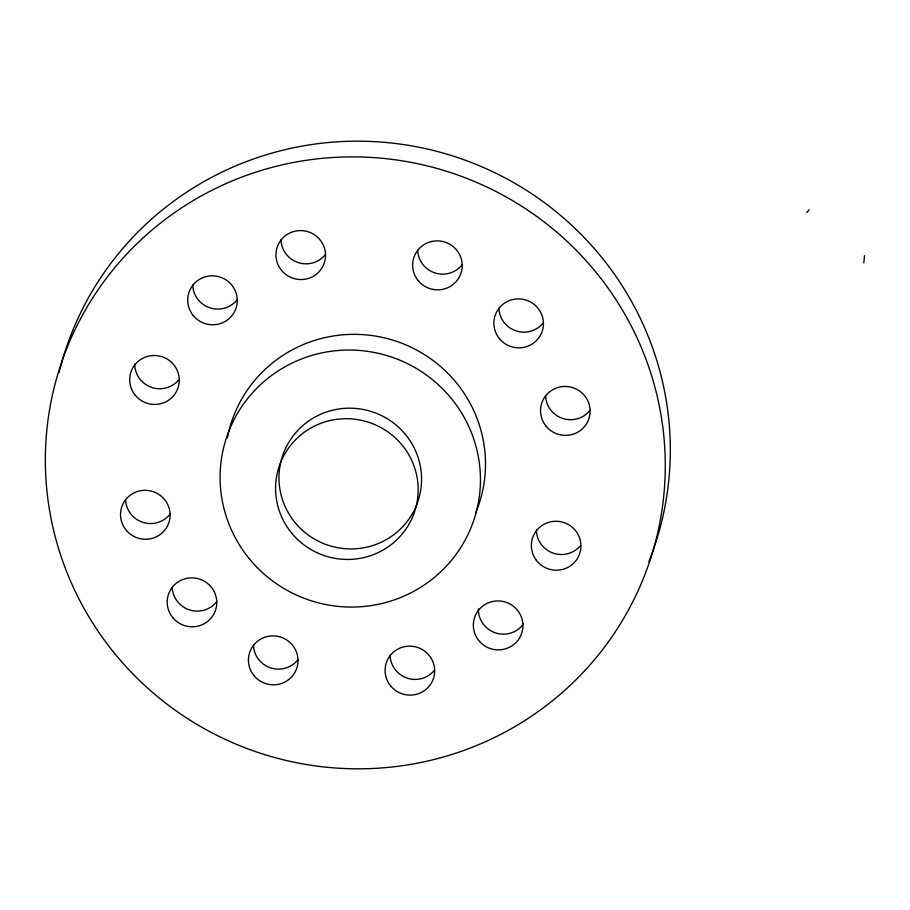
<?xml version="1.0" encoding="UTF-8"?>
<svg xmlns="http://www.w3.org/2000/svg" width="910" height="910" viewBox="0 0 910 910"><rect width="100%" height="100%" fill="white"/><g stroke="black" fill="none" stroke-linecap="round" stroke-linejoin="round"><path stroke-width="1.36" d="M863.84 262.888L864.5 255.562M806.806 212.587L809.172 209.744M227.398 437.801A130.38 128.321 17.8 0 1 392.608 340.078A130.38 128.321 17.8 0 1 475.509 513.308M59.025 372.69A310.424 305.51 17.8 0 1 453.635 156.224A310.424 305.51 17.8 0 1 648.796 561.811M237.112 299.811A24.832 24.445 17.8 0 1 192.749 285.023M216.785 601.578A24.832 24.445 17.8 0 1 172.229 587.36M523.443 623.976A24.832 24.445 17.8 0 1 478.387 608.858M543.35 322.777A24.832 24.445 17.8 0 1 498.919 308.206M170.432 513.627A24.832 24.445 17.8 0 1 125.603 500.329M297.9 659.75A24.832 24.445 17.8 0 1 253.458 645.179M462.109 264.764A24.832 24.445 17.8 0 1 417.679 250.193M580.227 545.898A24.832 24.445 17.8 0 1 536.399 529.597M178.644 380.005A24.832 24.445 17.8 0 1 134.714 363.977M434.457 670.192A24.832 24.445 17.8 0 1 390.128 655.302M325.439 254.47A24.832 24.445 17.8 0 1 281.008 239.887M590.01 410.33A24.832 24.445 17.8 0 1 545.568 395.748M295.09 522.613A71.401 70.263 17.8 0 0 416.962 504.049A71.401 70.263 17.8 0 0 338.77 409A71.401 70.263 17.8 0 0 295.09 522.613M291.712 533.146A71.401 70.263 17.8 0 0 413.572 514.582A71.401 70.263 17.8 0 0 335.38 419.533A71.401 70.263 17.8 0 0 291.712 533.146M249.511 559.002A130.38 128.321 17.8 0 0 472.04 525.115A130.38 128.321 17.8 0 0 329.261 351.544A130.38 128.321 17.8 0 0 249.511 559.002M115.411 654.404A310.424 305.51 17.8 0 0 645.247 573.71A310.424 305.51 17.8 0 0 305.282 160.444A310.424 305.51 17.8 0 0 115.411 654.404M172.911 617.81A24.832 24.445 17.8 0 0 215.238 611.008A24.832 24.445 17.8 0 0 187.767 578.168A24.832 24.445 17.8 0 0 172.911 617.81M193.227 315.531A24.832 24.445 17.8 0 0 235.644 309.286A24.832 24.445 17.8 0 0 208.618 276.094A24.832 24.445 17.8 0 0 193.227 315.531M499.465 338.702A24.832 24.445 17.8 0 0 541.848 332.241A24.832 24.445 17.8 0 0 514.662 299.185A24.832 24.445 17.8 0 0 499.465 338.702M479.615 641.516A24.832 24.445 17.8 0 0 521.68 633.292A24.832 24.445 17.8 0 0 493.095 601.385A24.832 24.445 17.8 0 0 479.615 641.516M254.015 675.675A24.832 24.445 17.8 0 0 296.398 669.214A24.832 24.445 17.8 0 0 269.201 636.158A24.832 24.445 17.8 0 0 254.015 675.675M126.581 530.655A24.832 24.445 17.8 0 0 168.748 522.988A24.832 24.445 17.8 0 0 140.606 490.706A24.832 24.445 17.8 0 0 126.581 530.655M390.572 685.833A24.832 24.445 17.8 0 0 433.001 679.679A24.832 24.445 17.8 0 0 406.042 646.418A24.832 24.445 17.8 0 0 390.572 685.833M536.354 560.287A24.832 24.445 17.8 0 0 578.976 555.51A24.832 24.445 17.8 0 0 553.121 521.419A24.832 24.445 17.8 0 0 536.354 560.287M546.125 426.244A24.832 24.445 17.8 0 0 588.508 419.783A24.832 24.445 17.8 0 0 561.311 386.727A24.832 24.445 17.8 0 0 546.125 426.244M418.225 280.678A24.832 24.445 17.8 0 0 460.619 274.228A24.832 24.445 17.8 0 0 433.422 241.161A24.832 24.445 17.8 0 0 418.225 280.678M134.771 394.644A24.832 24.445 17.8 0 0 177.359 389.594A24.832 24.445 17.8 0 0 151.287 355.662A24.832 24.445 17.8 0 0 134.771 394.644M281.554 270.384A24.832 24.445 17.8 0 0 323.949 263.934A24.832 24.445 17.8 0 0 296.751 230.867A24.832 24.445 17.8 0 0 281.554 270.384"/></g></svg>
